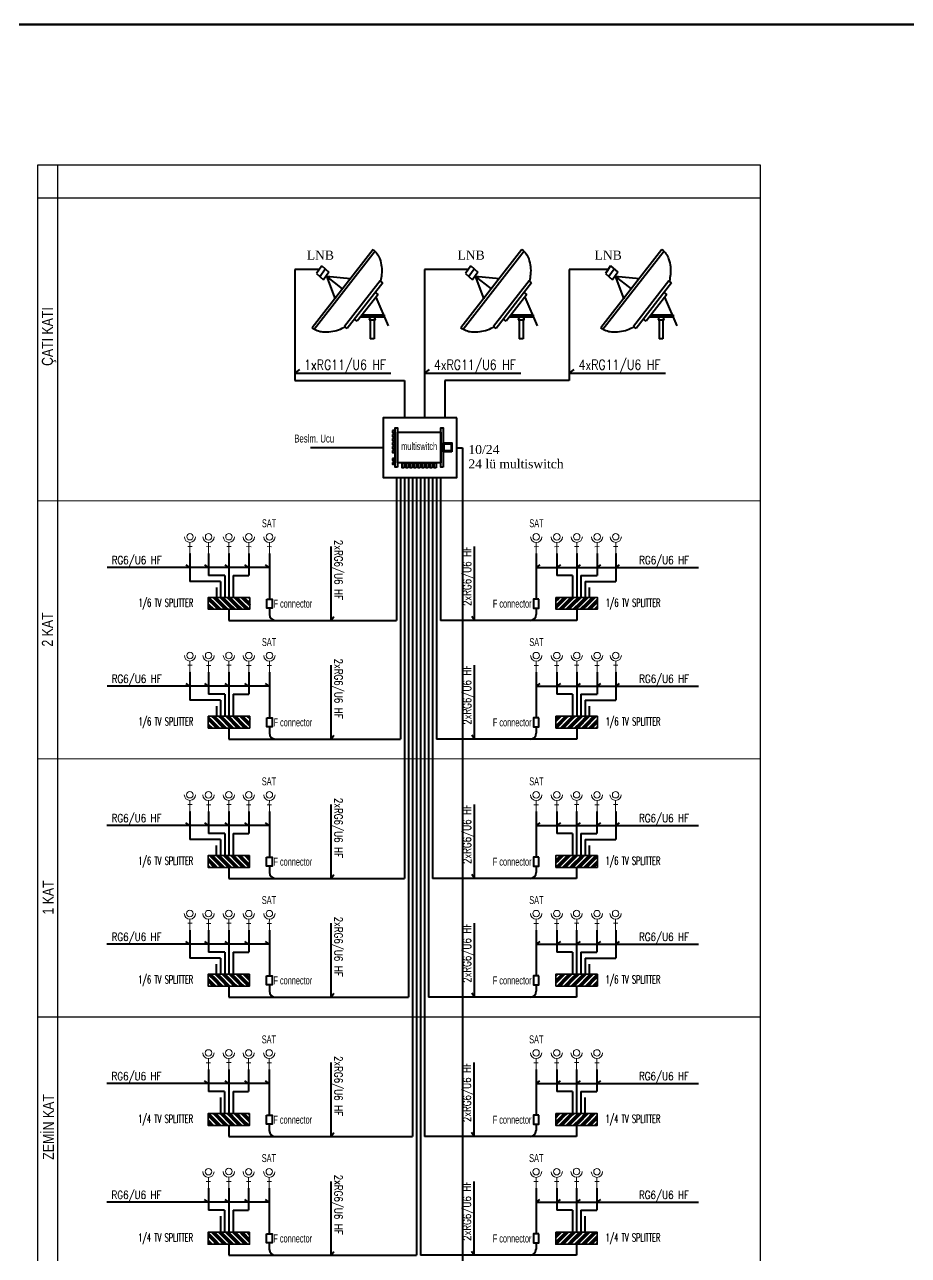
# Model space of a CAD drawing. Header units: millimetres. Extents: x 1852829 to 1882754, y -270850 to -231658.
# Drawn here: x 1874934 to 1876701, y -263771 to -261309 of the extents above; entities that cross this region are included whole.
import ezdxf
from ezdxf.enums import TextEntityAlignment as Align

# ---------------------------------------------------------------- set-up
doc = ezdxf.new("R2010")
doc.units = ezdxf.units.MM
doc.linetypes.add('CONTINOUS', pattern=[0])
doc.linetypes.add('CONTINU', pattern=[0])
for name, color, linetype, lineweight in [('((TV', 2, 'Continuous', 13), ('a_çerçeve_line', 7, 'Continuous', 50), ('Aydınlatma', 4, 'CONTINOUS', 35), ('Genel', 4, 'CONTINOUS', 40), ('Priz', 6, 'CONTINOUS', 40), ('Tv', 3, 'CONTINOUS', 40), ('yangın', 30, 'CONTINOUS', 40)]:
    doc.layers.add(name, color=color, linetype=linetype, lineweight=lineweight)
for name, color, linetype in [('ayd', 10, 'Continuous'), ('LİNYE NO_', 6, 'Continuous'), ('TV YAZI_', 7, 'Continuous'), ('TV_', 6, 'Continuous')]:
    doc.layers.add(name, color=color, linetype=linetype)
doc.styles.add('ARIAL', font='arial.ttf', dxfattribs={"width": 0.7})
doc.styles.add('E_OPTIMUM_TEXT', font='')
doc.styles.add('ERAY', font='romanstw.shx', dxfattribs={"width": 0.8, "height": 20})
doc.styles.add('ROMANS', font='arial.ttf', dxfattribs={"width": 0.7})
doc.styles.get("Standard").update_dxf_attribs({"font": 'ARIALN.TTF'})
doc.styles.add('TROMANT', font='times.ttf', dxfattribs={"width": 0.75, "height": 15})
doc.styles.get('E_OPTIMUM_TEXT').set_extended_font_data('@Arial Unicode MS')

# ---------------------------------------------------------------- blocks, each defined once
blk = doc.blocks.new('uyducanak')
at = {"layer": 'Tv', "color": 4, "linetype": 'ByBlock'}
for p, q in [((1.8, 178.7), (-120.2, 21.8)), ((6, 175.4), (-116.1, 18.5)), ((-100.8, 146), (-111.3, 131)), ((-111.3, 131), (-97.1, 118.1)), ((-93.8, 139.7), (-104.4, 124.6)), ((-100.8, 146), (-86.6, 133.2)), ((-86.6, 133.2), (-97.1, 118.1)), ((-91.6, 125.5), (-74.4, 79.1)), ((-91.6, 125.5), (-43.3, 121)), ((-59.2, 100.2), (-91.6, 125.5)), ((15.9, 116), (-55.2, 24.7)), ((21.1, 112), (-50, 20.6)), ((21.1, 112), (15.9, 116)), ((11.6, 89), (-30, 35.5)), ((11.6, 89), (6.4, 93)), ((7.3, 83.4), (31.9, 26.1)), ((-50, 20.6), (-55.2, 24.7)), ((-30, 35.5), (-35.2, 39.5)), ((24.2, 43.7), (-23.6, 43.7)), ((-20.2, 48.1), (24.2, 48.1)), ((6.4, 37.6), (-5.8, 37.6)), ((-3.9, 37.6), (-3.9, 0)), ((3.9, 37.6), (3.9, 0)), ((24.2, 48.1), (24.2, 43.7)), ((3.9, 0), (-3.9, 0))]:
    blk.add_line(p, q, dxfattribs=at)
for points in [[(1.8, 178.7, -0.146747), (15.2, 159.8, -0.10715), (18.8, 128.6, -0.030619), (16.7, 115.4, -0.063741)], [(-53.9, 23.7, -0.034135), (-67.5, 17.6, -0.10715), (-98.6, 13.4, -0.146747), (-120.2, 21.8, -0.146747)]]:
    blk.add_lwpolyline(points, format="xyb", dxfattribs=at)
blk.add_arc((0.3, 37.6), 6.08, 0, 180, dxfattribs=at)
at = {"layer": 'Tv', "color": 4, "linetype": 'ByBlock', "width": 1}
blk.add_text('Ziya 0536 318 31 92', height=0.0000902, dxfattribs=at).set_placement((0.3, 37.6))
blk = doc.blocks.new('TV')
blk.add_line((0, 0.2), (0, 0))
for points in [[(0.1, 0.2), (0.1, 0.2), (-0.1, 0.2), (-0.1, 0.2)], [(0, 0.2), (0, 0.2), (0, 0.2), (0, 0.2)]]:
    blk.add_lwpolyline(points)
blk = doc.blocks.new('ZayıfAkımPanosu')
at = {"layer": 'Priz'}
h = blk.add_hatch(dxfattribs=at)
h.set_pattern_fill('GOST_GROUND', color=256)
h.set_pattern_definition([(45, (-1866208.597, 256590.195), (14.142135624, 0), [20]), (45, (-1866205.597, 256590.195), (14.142135624, 0), [20]), (45, (-1866202.597, 256590.195), (14.142135624, 0), [20])])
h.paths.add_polyline_path([(11.9, 41.5), (-11.9, 41.5), (-11.9, -41.5), (11.9, -41.5)])
at = {"layer": 'Aydınlatma', "color": 2, "linetype": 'CONTINU'}
blk.add_lwpolyline([(-11.9, 41.5), (11.9, 41.5), (11.9, -41.5), (-11.9, -41.5)], close=True, dxfattribs=at)
blk.add_lwpolyline([(-11.9, 41.5), (11.9, 41.5), (11.9, -41.5), (-11.9, -41.5)], close=True, dxfattribs=at)
blk.add_lwpolyline([(-11.9, 41.5), (11.9, 41.5), (11.9, -41.5), (-11.9, -41.5)], close=True, dxfattribs=at)
blk.add_lwpolyline([(-11.9, 41.5), (11.9, 41.5), (11.9, -41.5), (-11.9, -41.5)], close=True, dxfattribs=at)
blk.add_lwpolyline([(-11.9, 41.5), (11.9, 41.5), (11.9, -41.5), (-11.9, -41.5)], close=True, dxfattribs=at)
at = {"layer": 'Aydınlatma', "color": 6, "linetype": 'CONTINU'}
blk.add_lwpolyline([(-11.9, 41.5), (11.9, 41.5), (11.9, -41.5), (-11.9, -41.5)], close=True, dxfattribs=at)

msp = doc.modelspace()

# ---------------------------------------------------------------- linework, layer by layer
at = {"layer": '((TV'}
for p, q in [((1875264.4, -262344.8), (1875264.4, -262353.1)), ((1875301.6, -262345), (1875301.6, -262353.3)), ((1875342.4, -262344.8), (1875342.3, -262353.1)), ((1875382.1, -262345), (1875382.1, -262353.3)), ((1875423.3, -262345), (1875423.3, -262353.3)), ((1875956.9, -262345), (1875957, -262353.3)), ((1875998.2, -262345), (1875998.2, -262353.3)), ((1876037.9, -262344.8), (1876037.9, -262353.1)), ((1876078.6, -262345), (1876078.7, -262353.3)), ((1876115.8, -262344.8), (1876115.9, -262353.1)), ((1875260.1, -262353.1), (1875268.9, -262353.1)), ((1875264.4, -262353.1), (1875264.4, -262366.8)), ((1875297.4, -262353.3), (1875306.1, -262353.4)), ((1875301.6, -262353.3), (1875301.6, -262367)), ((1875338.1, -262353.1), (1875346.8, -262353.1)), ((1875342.4, -262353.1), (1875342.4, -262366.8)), ((1875377.8, -262353.3), (1875386.5, -262353.4)), ((1875382.1, -262353.3), (1875382.1, -262367)), ((1875419, -262353.3), (1875427.8, -262353.4)), ((1875423.3, -262353.3), (1875423.3, -262367)), ((1875961.2, -262353.3), (1875952.5, -262353.4)), ((1875956.9, -262353.3), (1875956.9, -262367)), ((1876002.4, -262353.3), (1875993.7, -262353.4)), ((1875998.2, -262353.3), (1875998.2, -262367)), ((1876042.2, -262353.1), (1876033.5, -262353.1)), ((1876037.9, -262353.1), (1876037.9, -262366.8)), ((1876082.9, -262353.3), (1876074.2, -262353.4)), ((1876078.6, -262353.3), (1876078.6, -262367)), ((1876120.1, -262353.1), (1876111.4, -262353.1)), ((1876115.8, -262353.1), (1876115.8, -262366.8)), ((1875260.1, -262590.5), (1875268.9, -262590.6)), ((1875264.4, -262582.2), (1875264.4, -262590.6)), ((1875264.4, -262590.6), (1875264.4, -262604.2)), ((1875297.4, -262590.8), (1875306.1, -262590.8)), ((1875301.6, -262582.5), (1875301.6, -262590.8)), ((1875301.6, -262590.8), (1875301.6, -262604.5)), ((1875338.1, -262590.5), (1875346.8, -262590.6)), ((1875342.4, -262582.2), (1875342.3, -262590.6)), ((1875342.4, -262590.6), (1875342.4, -262604.2)), ((1875377.8, -262590.8), (1875386.5, -262590.8)), ((1875382.1, -262582.5), (1875382.1, -262590.8)), ((1875382.1, -262590.8), (1875382.1, -262604.5)), ((1875419, -262590.8), (1875427.8, -262590.8)), ((1875423.3, -262582.5), (1875423.3, -262590.8)), ((1875423.3, -262590.8), (1875423.3, -262604.5)), ((1875961.2, -262590.8), (1875952.5, -262590.8)), ((1875956.9, -262582.5), (1875957, -262590.8)), ((1875956.9, -262590.8), (1875956.9, -262604.5)), ((1876002.4, -262590.8), (1875993.7, -262590.8)), ((1875998.2, -262582.5), (1875998.2, -262590.8)), ((1875998.2, -262590.8), (1875998.2, -262604.5)), ((1876042.2, -262590.5), (1876033.5, -262590.6)), ((1876037.9, -262582.2), (1876037.9, -262590.6)), ((1876037.9, -262590.6), (1876037.9, -262604.2)), ((1876082.9, -262590.8), (1876074.2, -262590.8)), ((1876078.6, -262582.5), (1876078.7, -262590.8)), ((1876078.6, -262590.8), (1876078.6, -262604.5)), ((1876120.1, -262590.5), (1876111.4, -262590.6)), ((1876115.8, -262582.2), (1876115.9, -262590.6)), ((1876115.8, -262590.6), (1876115.8, -262604.2)), ((1875264.3, -262860.8), (1875264.2, -262869.2)), ((1875301.5, -262861.1), (1875301.4, -262869.4)), ((1875342.2, -262860.8), (1875342.2, -262869.2)), ((1875381.9, -262861.1), (1875381.9, -262869.4)), ((1875423.2, -262861.1), (1875423.1, -262869.4)), ((1875956.8, -262861.1), (1875956.8, -262869.4)), ((1875998, -262861.1), (1875998, -262869.4)), ((1876037.8, -262860.8), (1876037.8, -262869.2)), ((1876078.5, -262861.1), (1876078.5, -262869.4)), ((1876115.7, -262860.8), (1876115.7, -262869.2)), ((1875260, -262869.1), (1875268.7, -262869.2)), ((1875264.3, -262869.2), (1875264.3, -262882.8)), ((1875297.2, -262869.4), (1875305.9, -262869.4)), ((1875301.5, -262869.4), (1875301.5, -262883.1)), ((1875337.9, -262869.1), (1875346.6, -262869.2)), ((1875342.2, -262869.2), (1875342.2, -262882.8)), ((1875377.7, -262869.4), (1875386.4, -262869.4)), ((1875382, -262869.4), (1875382, -262883.1)), ((1875418.9, -262869.4), (1875427.6, -262869.4)), ((1875423.2, -262869.4), (1875423.2, -262883.1)), ((1875961.1, -262869.4), (1875952.3, -262869.4)), ((1875956.8, -262869.4), (1875956.8, -262883.1)), ((1876002.3, -262869.4), (1875993.6, -262869.4)), ((1875998, -262869.4), (1875998, -262883.1)), ((1876042, -262869.1), (1876033.3, -262869.2)), ((1876037.7, -262869.2), (1876037.7, -262882.8)), ((1876082.8, -262869.4), (1876074, -262869.4)), ((1876078.5, -262869.4), (1876078.5, -262883.1)), ((1876120, -262869.1), (1876111.2, -262869.2)), ((1876115.7, -262869.2), (1876115.7, -262882.8)), ((1875260, -263106.6), (1875268.7, -263106.6)), ((1875264.3, -263098.3), (1875264.2, -263106.6)), ((1875264.3, -263106.6), (1875264.3, -263120.3)), ((1875297.2, -263106.8), (1875305.9, -263106.8)), ((1875301.5, -263098.5), (1875301.4, -263106.8)), ((1875301.5, -263106.8), (1875301.5, -263120.5)), ((1875337.9, -263106.6), (1875346.6, -263106.6)), ((1875342.2, -263098.3), (1875342.2, -263106.6)), ((1875342.2, -263106.6), (1875342.2, -263120.3)), ((1875377.7, -263106.8), (1875386.4, -263106.8)), ((1875381.9, -263098.5), (1875381.9, -263106.8)), ((1875382, -263106.8), (1875382, -263120.5)), ((1875418.9, -263106.8), (1875427.6, -263106.8)), ((1875423.2, -263098.5), (1875423.1, -263106.8)), ((1875423.2, -263106.8), (1875423.2, -263120.5)), ((1875961.1, -263106.8), (1875952.3, -263106.8)), ((1875956.8, -263098.5), (1875956.8, -263106.8)), ((1875956.8, -263106.8), (1875956.8, -263120.5)), ((1876002.3, -263106.8), (1875993.6, -263106.8)), ((1875998, -263098.5), (1875998, -263106.8)), ((1875998, -263106.8), (1875998, -263120.5)), ((1876042, -263106.6), (1876033.3, -263106.6)), ((1876037.7, -263106.6), (1876037.7, -263120.3)), ((1876037.8, -263098.3), (1876037.8, -263106.6)), ((1876082.8, -263106.8), (1876074, -263106.8)), ((1876078.5, -263098.5), (1876078.5, -263106.8)), ((1876078.5, -263106.8), (1876078.5, -263120.5)), ((1876120, -263106.6), (1876111.2, -263106.6)), ((1876115.7, -263098.3), (1876115.7, -263106.6)), ((1876115.7, -263106.6), (1876115.7, -263120.3)), ((1875301.3, -263377.1), (1875301.3, -263385.4)), ((1875342, -263376.9), (1875342, -263385.2)), ((1875381.8, -263377.1), (1875381.8, -263385.4)), ((1875423, -263377.1), (1875423, -263385.4)), ((1875956.6, -263377.1), (1875956.7, -263385.4)), ((1875997.9, -263377.1), (1875997.9, -263385.4)), ((1876037.6, -263376.9), (1876037.6, -263385.2)), ((1876078.3, -263377.1), (1876078.4, -263385.4)), ((1875297, -263385.4), (1875305.8, -263385.4)), ((1875301.3, -263385.4), (1875301.3, -263399.1)), ((1875337.8, -263385.2), (1875346.5, -263385.2)), ((1875342.1, -263385.2), (1875342.1, -263398.9)), ((1875377.5, -263385.4), (1875386.2, -263385.4)), ((1875381.8, -263385.4), (1875381.8, -263399.1)), ((1875418.7, -263385.4), (1875427.5, -263385.4)), ((1875423, -263385.4), (1875423, -263399.1)), ((1875960.9, -263385.4), (1875952.2, -263385.4)), ((1875956.6, -263385.4), (1875956.6, -263399.1)), ((1876002.1, -263385.4), (1875993.4, -263385.4)), ((1875997.8, -263385.4), (1875997.8, -263399.1)), ((1876041.9, -263385.2), (1876033.2, -263385.2)), ((1876037.6, -263385.2), (1876037.6, -263398.9)), ((1876082.6, -263385.4), (1876073.9, -263385.4)), ((1876078.3, -263385.4), (1876078.3, -263399.1)), ((1875297, -263622.9), (1875305.8, -263622.9)), ((1875301.3, -263614.5), (1875301.3, -263622.9)), ((1875301.3, -263622.9), (1875301.3, -263636.5)), ((1875337.8, -263622.6), (1875346.5, -263622.6)), ((1875342, -263614.3), (1875342, -263622.6)), ((1875342.1, -263622.6), (1875342.1, -263636.3)), ((1875377.5, -263622.9), (1875386.2, -263622.9)), ((1875381.8, -263614.5), (1875381.8, -263622.9)), ((1875381.8, -263622.9), (1875381.8, -263636.5)), ((1875418.7, -263622.9), (1875427.5, -263622.9)), ((1875423, -263614.5), (1875423, -263622.9)), ((1875423, -263622.9), (1875423, -263636.5)), ((1875960.9, -263622.9), (1875952.2, -263622.9)), ((1875956.6, -263614.5), (1875956.7, -263622.9)), ((1875956.6, -263622.9), (1875956.6, -263636.5)), ((1876002.1, -263622.9), (1875993.4, -263622.9)), ((1875997.8, -263622.9), (1875997.8, -263636.5)), ((1875997.9, -263614.5), (1875997.9, -263622.9)), ((1876041.9, -263622.6), (1876033.2, -263622.6)), ((1876037.6, -263614.3), (1876037.6, -263622.6)), ((1876037.6, -263622.6), (1876037.6, -263636.3)), ((1876082.6, -263622.9), (1876073.9, -263622.9)), ((1876078.3, -263614.5), (1876078.4, -263622.9)), ((1876078.3, -263622.9), (1876078.3, -263636.5))]:
    msp.add_line(p, q, dxfattribs=at)
for centre in [(1875264.5, -262333.5), (1875301.7, -262333.7), (1875342.4, -262333.5), (1875382.1, -262333.7), (1875423.4, -262333.7), (1875956.9, -262333.7), (1875998.1, -262333.7), (1876037.9, -262333.5), (1876078.6, -262333.7), (1876115.8, -262333.5), (1875264.5, -262570.9), (1875301.7, -262571.2), (1875342.4, -262570.9), (1875382.1, -262571.2), (1875423.4, -262571.2), (1875956.9, -262571.2), (1875998.1, -262571.2), (1876037.9, -262570.9), (1876078.6, -262571.2), (1876115.8, -262570.9), (1875264.3, -262849.5), (1875342.2, -262849.5), (1876037.7, -262849.5), (1876115.6, -262849.5), (1875301.5, -262849.8), (1875382, -262849.8), (1875423.2, -262849.8), (1875956.8, -262849.8), (1875998, -262849.8), (1876078.4, -262849.8), (1875264.3, -263087), (1875301.5, -263087.2), (1875342.2, -263087), (1875382, -263087.2), (1875423.2, -263087.2), (1875956.8, -263087.2), (1875998, -263087.2), (1876037.7, -263087), (1876078.4, -263087.2), (1876115.6, -263087), (1875301.4, -263365.8), (1875342.1, -263365.6), (1875381.8, -263365.8), (1875423, -263365.8), (1875956.6, -263365.8), (1875997.8, -263365.8), (1876037.6, -263365.6), (1876078.3, -263365.8), (1875301.4, -263603.3), (1875342.1, -263603), (1875381.8, -263603.3), (1875423, -263603.3), (1875956.6, -263603.3), (1875997.8, -263603.3), (1876037.6, -263603), (1876078.3, -263603.3)]:
    msp.add_circle(centre, 6.48, dxfattribs=at)
for centre, start, end in [((1875264.5, -262333.5), 179.8144, 359.8144), ((1875301.7, -262333.7), 179.8144, 359.8144), ((1875342.4, -262333.5), 179.8144, 359.8144), ((1875382.1, -262333.7), 179.8144, 359.8144), ((1875423.4, -262333.7), 179.8144, 359.8144), ((1875956.9, -262333.7), 180.1856, 0.1856), ((1875998.1, -262333.7), 180.1856, 0.1856), ((1876037.9, -262333.5), 180.1856, 0.1856), ((1876078.6, -262333.7), 180.1856, 0.1856), ((1876115.8, -262333.5), 180.1856, 0.1856), ((1875264.5, -262570.9), 179.8144, 359.8144), ((1875301.7, -262571.2), 179.8144, 359.8144), ((1875342.4, -262570.9), 179.8144, 359.8144), ((1875382.1, -262571.2), 179.8144, 359.8144), ((1875423.4, -262571.2), 179.8144, 359.8144), ((1875956.9, -262571.2), 180.1856, 0.1856), ((1875998.1, -262571.2), 180.1856, 0.1856), ((1876037.9, -262570.9), 180.1856, 0.1856), ((1876078.6, -262571.2), 180.1856, 0.1856), ((1876115.8, -262570.9), 180.1856, 0.1856), ((1875264.3, -262849.5), 179.8144, 359.8144), ((1875301.5, -262849.8), 179.8144, 359.8144), ((1875342.2, -262849.5), 179.8144, 359.8144), ((1875382, -262849.8), 179.8144, 359.8144), ((1875423.2, -262849.8), 179.8144, 359.8144), ((1875956.8, -262849.8), 180.1856, 0.1856), ((1875998, -262849.8), 180.1856, 0.1856), ((1876037.7, -262849.5), 180.1856, 0.1856), ((1876078.4, -262849.8), 180.1856, 0.1856), ((1876115.6, -262849.5), 180.1856, 0.1856), ((1875264.3, -263087), 179.8144, 359.8144), ((1875301.5, -263087.2), 179.8144, 359.8144), ((1875342.2, -263087), 179.8144, 359.8144), ((1875382, -263087.2), 179.8144, 359.8144), ((1875423.2, -263087.2), 179.8144, 359.8144), ((1875956.8, -263087.2), 180.1856, 0.1856), ((1875998, -263087.2), 180.1856, 0.1856), ((1876037.7, -263087), 180.1856, 0.1856), ((1876078.4, -263087.2), 180.1856, 0.1856), ((1876115.6, -263087), 180.1856, 0.1856), ((1875301.4, -263365.8), 179.8144, 359.8144), ((1875342.1, -263365.6), 179.8144, 359.8144), ((1875381.8, -263365.8), 179.8144, 359.8144), ((1875423, -263365.8), 179.8144, 359.8144), ((1875956.6, -263365.8), 180.1856, 0.1856), ((1875997.8, -263365.8), 180.1856, 0.1856), ((1876037.6, -263365.6), 180.1856, 0.1856), ((1876078.3, -263365.8), 180.1856, 0.1856), ((1875301.4, -263603.3), 179.8144, 359.8144), ((1875342.1, -263603), 179.8144, 359.8144), ((1875381.8, -263603.3), 179.8144, 359.8144), ((1875423, -263603.3), 179.8144, 359.8144), ((1875956.6, -263603.3), 180.1856, 0.1856), ((1875997.8, -263603.3), 180.1856, 0.1856), ((1876037.6, -263603), 180.1856, 0.1856), ((1876078.3, -263603.3), 180.1856, 0.1856)]:
    msp.add_arc(centre, 11.3, start, end, dxfattribs=at)
at = {"layer": 'a_çerçeve_line'}
msp.add_line((1872123.9, -261309.4), (1881744.5, -261309.4), dxfattribs=at)
at = {"layer": 'ayd', "color": 8}
for points in [[(1874960, -261589.5), (1876404.9, -261589.5), (1876404.9, -264302.7), (1874960, -264302.7), (1874960, -261589.5)], [(1875000, -264301.7), (1875000, -261589.4)], [(1874960, -261655.6), (1876404.9, -261655.6)], [(1874959.4, -262261.2), (1876405.1, -262261.7)], [(1874959.3, -262777.3), (1876404.9, -262777.8)], [(1874959.3, -263293.3), (1876404.9, -263293.8)]]:
    msp.add_lwpolyline(points, dxfattribs=at)
at = {"layer": 'Genel', "linetype": 'CONTINU'}
msp.add_line((1875651, -262155.4), (1875505.8, -262155.4), dxfattribs=at)
at = {"layer": 'Tv', "color": 6, "linetype": 'Continuous'}
for p, q in [((1875522.8, -261799.3), (1875473.9, -261799.3)), ((1875473.9, -261799.3), (1875473.9, -262020.8)), ((1875733.6, -261799.3), (1875733.6, -262095.6)), ((1875820.5, -261799.3), (1875733.6, -261799.3)), ((1876100.3, -261799.3), (1876022.9, -261799.3)), ((1876022.9, -261799.3), (1876022.9, -262020.8)), ((1875473.9, -262020.8), (1875693.2, -262020.8)), ((1875693.2, -262020.8), (1875693.2, -262095.6)), ((1876022.9, -262020.8), (1875773.9, -262020.8)), ((1875773.9, -262020.8), (1875773.9, -262095.6)), ((1875677.5, -262214.5), (1875677.5, -262500.8)), ((1875685.5, -262214.5), (1875685.5, -262738.2)), ((1875693.5, -262214.5), (1875693.5, -263016.8)), ((1875701.5, -262214.5), (1875701.5, -263254.3)), ((1875709.5, -262214.5), (1875709.5, -263532.9)), ((1875717.5, -262214.5), (1875717.5, -263770.3)), ((1875725.5, -262214.5), (1875725.5, -263770.3)), ((1875733.5, -262214.5), (1875733.5, -263532.9)), ((1875741.5, -262214.5), (1875741.5, -263254.3)), ((1875749.5, -262214.5), (1875749.5, -263016.8)), ((1875757.5, -262214.5), (1875757.5, -262738.2)), ((1875765.5, -262214.5), (1875765.5, -262500.8)), ((1875264.3, -262367), (1875264.3, -262423)), ((1875301.7, -262367), (1875301.7, -262411)), ((1875342.4, -262367), (1875342.4, -262455)), ((1875382, -262367), (1875382, -262411)), ((1875423.3, -262367), (1875423.3, -262458.4)), ((1875956.9, -262367), (1875956.9, -262458.4)), ((1875998.2, -262367), (1875998.2, -262411)), ((1876037.8, -262367), (1876037.8, -262455)), ((1876078.5, -262367), (1876078.5, -262411)), ((1876115.9, -262367), (1876115.9, -262423)), ((1875325.6, -262423), (1875264.3, -262423)), ((1875334, -262411), (1875301.7, -262411)), ((1875325.6, -262423), (1875325.6, -262455)), ((1875334, -262411), (1875334, -262455)), ((1875350.8, -262411), (1875350.8, -262455)), ((1875350.8, -262411), (1875382, -262411)), ((1876029.4, -262411), (1875998.2, -262411)), ((1876029.4, -262411), (1876029.4, -262455)), ((1876046.2, -262411), (1876046.2, -262455)), ((1876046.2, -262411), (1876078.5, -262411)), ((1876054.6, -262423), (1876054.6, -262455)), ((1876054.6, -262423), (1876115.9, -262423)), ((1875317.2, -262435), (1875317.2, -262455)), ((1876063, -262435), (1876063, -262455)), ((1875342.4, -262478.7), (1875342.4, -262500.8)), ((1875423.3, -262476.3), (1875423.3, -262488.8)), ((1875956.9, -262476.3), (1875956.9, -262488.8)), ((1876037.8, -262478.7), (1876037.8, -262500.8)), ((1875342.4, -262500.8), (1875677.5, -262500.8)), ((1876037.8, -262500.8), (1875765.5, -262500.8)), ((1875264.3, -262604.5), (1875264.3, -262660.4)), ((1875301.7, -262604.5), (1875301.7, -262648.4)), ((1875342.4, -262604.5), (1875342.4, -262692.4)), ((1875382, -262604.5), (1875382, -262648.4)), ((1875423.3, -262604.5), (1875423.3, -262695.8)), ((1875956.9, -262604.5), (1875956.9, -262695.8)), ((1875998.2, -262604.5), (1875998.2, -262648.4)), ((1876037.8, -262604.5), (1876037.8, -262692.4)), ((1876078.5, -262604.5), (1876078.5, -262648.4)), ((1876115.9, -262604.5), (1876115.9, -262660.4)), ((1875325.6, -262660.4), (1875264.3, -262660.4)), ((1875334, -262648.4), (1875301.7, -262648.4)), ((1875325.6, -262660.4), (1875325.6, -262692.4)), ((1875334, -262648.4), (1875334, -262692.4)), ((1875350.8, -262648.4), (1875350.8, -262692.4)), ((1875350.8, -262648.4), (1875382, -262648.4)), ((1876029.4, -262648.4), (1875998.2, -262648.4)), ((1876029.4, -262648.4), (1876029.4, -262692.4)), ((1876046.2, -262648.4), (1876046.2, -262692.4)), ((1876046.2, -262648.4), (1876078.5, -262648.4)), ((1876054.6, -262660.4), (1876054.6, -262692.4)), ((1876054.6, -262660.4), (1876115.9, -262660.4)), ((1875317.2, -262672.4), (1875317.2, -262692.4)), ((1876063, -262672.4), (1876063, -262692.4)), ((1875342.4, -262716.2), (1875342.4, -262738.2)), ((1875423.3, -262713.7), (1875423.3, -262726.2)), ((1875956.9, -262713.7), (1875956.9, -262726.2)), ((1876037.8, -262716.2), (1876037.8, -262738.2)), ((1875342.4, -262738.2), (1875685.5, -262738.2)), ((1876037.8, -262738.2), (1875757.5, -262738.2)), ((1875264.2, -262883.1), (1875264.2, -262939)), ((1875301.6, -262883.1), (1875301.6, -262927)), ((1875342.3, -262883.1), (1875342.3, -262971)), ((1875381.9, -262883.1), (1875381.9, -262927)), ((1875423.2, -262883.1), (1875423.2, -262974.4)), ((1875956.8, -262883.1), (1875956.8, -262974.4)), ((1875998.1, -262883.1), (1875998.1, -262927)), ((1876037.7, -262883.1), (1876037.7, -262971)), ((1876078.4, -262883.1), (1876078.4, -262927)), ((1876115.8, -262883.1), (1876115.8, -262939)), ((1875325.5, -262939), (1875264.2, -262939)), ((1875333.9, -262927), (1875301.6, -262927)), ((1875325.5, -262939), (1875325.5, -262971)), ((1875333.9, -262927), (1875333.9, -262971)), ((1875350.7, -262927), (1875350.7, -262971)), ((1875350.7, -262927), (1875381.9, -262927)), ((1876029.3, -262927), (1875998.1, -262927)), ((1876029.3, -262927), (1876029.3, -262971)), ((1876046.1, -262927), (1876046.1, -262971)), ((1876046.1, -262927), (1876078.4, -262927)), ((1876054.5, -262939), (1876054.5, -262971)), ((1876054.5, -262939), (1876115.8, -262939)), ((1875317.1, -262951), (1875317.1, -262971)), ((1876062.9, -262951), (1876062.9, -262971)), ((1875342.3, -262994.8), (1875342.3, -263016.8)), ((1875423.2, -262992.3), (1875423.2, -263004.8)), ((1875956.8, -262992.3), (1875956.8, -263004.8)), ((1876037.7, -262994.8), (1876037.7, -263016.8)), ((1875342.3, -263016.8), (1875693.5, -263016.8)), ((1876037.7, -263016.8), (1875749.5, -263016.8)), ((1875264.2, -263120.5), (1875264.2, -263176.5)), ((1875301.6, -263120.5), (1875301.6, -263164.5)), ((1875342.3, -263120.5), (1875342.3, -263208.5)), ((1875381.9, -263120.5), (1875381.9, -263164.5)), ((1875423.2, -263120.5), (1875423.2, -263211.9)), ((1875956.8, -263120.5), (1875956.8, -263211.9)), ((1875998.1, -263120.5), (1875998.1, -263164.5)), ((1876037.7, -263120.5), (1876037.7, -263208.5)), ((1876078.4, -263120.5), (1876078.4, -263164.5)), ((1876115.8, -263120.5), (1876115.8, -263176.5)), ((1875325.5, -263176.5), (1875264.2, -263176.5)), ((1875333.9, -263164.5), (1875301.6, -263164.5)), ((1875325.5, -263176.5), (1875325.5, -263208.5)), ((1875333.9, -263164.5), (1875333.9, -263208.5)), ((1875350.7, -263164.5), (1875350.7, -263208.5)), ((1875350.7, -263164.5), (1875381.9, -263164.5)), ((1876029.3, -263164.5), (1875998.1, -263164.5)), ((1876029.3, -263164.5), (1876029.3, -263208.5)), ((1876046.1, -263164.5), (1876046.1, -263208.5)), ((1876046.1, -263164.5), (1876078.4, -263164.5)), ((1876054.5, -263176.5), (1876054.5, -263208.5)), ((1876054.5, -263176.5), (1876115.8, -263176.5)), ((1875317.1, -263188.5), (1875317.1, -263208.5)), ((1876062.9, -263188.5), (1876062.9, -263208.5)), ((1875342.3, -263232.2), (1875342.3, -263254.3)), ((1875423.2, -263229.8), (1875423.2, -263242.3)), ((1875956.8, -263229.8), (1875956.8, -263242.3)), ((1876037.7, -263232.2), (1876037.7, -263254.3)), ((1875342.3, -263254.3), (1875701.5, -263254.3)), ((1876037.7, -263254.3), (1875741.5, -263254.3)), ((1875301.4, -263399.1), (1875301.4, -263443.1)), ((1875342.1, -263399.1), (1875342.1, -263487.1)), ((1875381.7, -263399.1), (1875381.7, -263443.1)), ((1875423, -263399.1), (1875423, -263490.5)), ((1875956.6, -263399.1), (1875956.6, -263490.5)), ((1875997.9, -263399.1), (1875997.9, -263443.1)), ((1876037.5, -263399.1), (1876037.5, -263487.1)), ((1876078.2, -263399.1), (1876078.2, -263443.1)), ((1875333.7, -263443.1), (1875301.4, -263443.1)), ((1875325.3, -263455.1), (1875325.3, -263487.1)), ((1875333.7, -263443.1), (1875333.7, -263487.1)), ((1875350.5, -263443.1), (1875350.5, -263487.1)), ((1875350.5, -263443.1), (1875381.7, -263443.1)), ((1876029.1, -263443.1), (1875997.9, -263443.1)), ((1876029.1, -263443.1), (1876029.1, -263487.1)), ((1876045.9, -263443.1), (1876045.9, -263487.1)), ((1876045.9, -263443.1), (1876078.2, -263443.1)), ((1876054.3, -263455.1), (1876054.3, -263487.1)), ((1875342.1, -263510.8), (1875342.1, -263532.9)), ((1875423, -263508.4), (1875423, -263520.9)), ((1875956.6, -263508.4), (1875956.6, -263520.9)), ((1876037.5, -263510.8), (1876037.5, -263532.9)), ((1875342.1, -263532.9), (1875709.5, -263532.9)), ((1876037.5, -263532.9), (1875733.5, -263532.9)), ((1875301.4, -263636.5), (1875301.4, -263680.5)), ((1875342.1, -263636.5), (1875342.1, -263724.5)), ((1875381.7, -263636.5), (1875381.7, -263680.5)), ((1875423, -263636.5), (1875423, -263727.9)), ((1875956.6, -263636.5), (1875956.6, -263727.9)), ((1875997.9, -263636.5), (1875997.9, -263680.5)), ((1876037.5, -263636.5), (1876037.5, -263724.5)), ((1876078.2, -263636.5), (1876078.2, -263680.5)), ((1875333.7, -263680.5), (1875301.4, -263680.5)), ((1875325.3, -263692.5), (1875325.3, -263724.5)), ((1875333.7, -263680.5), (1875333.7, -263724.5)), ((1875350.5, -263680.5), (1875350.5, -263724.5)), ((1875350.5, -263680.5), (1875381.7, -263680.5)), ((1876029.1, -263680.5), (1875997.9, -263680.5)), ((1876029.1, -263680.5), (1876029.1, -263724.5)), ((1876045.9, -263680.5), (1876045.9, -263724.5)), ((1876045.9, -263680.5), (1876078.2, -263680.5)), ((1876054.3, -263692.5), (1876054.3, -263724.5)), ((1875342.1, -263748.2), (1875342.1, -263770.3)), ((1875423, -263745.8), (1875423, -263758.3)), ((1875956.6, -263745.8), (1875956.6, -263758.3)), ((1876037.5, -263748.2), (1876037.5, -263770.3)), ((1875342.1, -263770.3), (1875717.5, -263770.3)), ((1876037.5, -263770.3), (1875725.5, -263770.3))]:
    msp.add_line(p, q, dxfattribs=at)
at = {"layer": 'Tv', "color": 2, "linetype": 'Continuous'}
for p, q in [((1875473.9, -262006.3), (1875484, -261999.2)), ((1875473.9, -262006.3), (1875666.4, -262006.3)), ((1875733.6, -262006.3), (1875743.6, -261999.2)), ((1875733.6, -262006.3), (1875926, -262006.3)), ((1876022.9, -262006.3), (1876032.9, -261999.2)), ((1876022.9, -262006.3), (1876215.3, -262006.3)), ((1875546.9, -262500.8), (1875546.9, -262353.1)), ((1875833.4, -262500.8), (1875833.4, -262353.1)), ((1875423.3, -262395), (1875098.6, -262394.9)), ((1875264.3, -262395), (1875256.7, -262389.6)), ((1875301.7, -262395), (1875294, -262389.6)), ((1875342.4, -262395), (1875334.8, -262389.6)), ((1875382, -262395), (1875374.3, -262389.6)), ((1875423.3, -262395), (1875415.7, -262389.6)), ((1875956.9, -262395), (1875964.6, -262389.6)), ((1875956.9, -262395), (1876281.7, -262394.9)), ((1875998.2, -262395), (1876005.9, -262389.6)), ((1876037.8, -262395), (1876045.5, -262389.6)), ((1876078.5, -262395), (1876086.2, -262389.6)), ((1876115.9, -262395), (1876123.6, -262389.6)), ((1875546.8, -262500.8), (1875552.2, -262493.1)), ((1875833.4, -262500.8), (1875828, -262493.1)), ((1875546.9, -262738.2), (1875546.9, -262590.5)), ((1875833.4, -262738.2), (1875833.4, -262590.5)), ((1875423.3, -262632.4), (1875098.6, -262632.4)), ((1875264.3, -262632.4), (1875256.7, -262627.1)), ((1875301.7, -262632.4), (1875294, -262627.1)), ((1875342.4, -262632.4), (1875334.8, -262627.1)), ((1875382, -262632.4), (1875374.3, -262627.1)), ((1875423.3, -262632.4), (1875415.7, -262627.1)), ((1875956.9, -262632.4), (1875964.6, -262627.1)), ((1875956.9, -262632.4), (1876281.7, -262632.4)), ((1875998.2, -262632.4), (1876005.9, -262627.1)), ((1876037.8, -262632.4), (1876045.5, -262627.1)), ((1876078.5, -262632.4), (1876086.2, -262627.1)), ((1876115.9, -262632.4), (1876123.6, -262627.1)), ((1875546.8, -262738.3), (1875552.2, -262730.6)), ((1875833.4, -262738.3), (1875828, -262730.6)), ((1875546.7, -263016.8), (1875546.7, -262869.1)), ((1875833.2, -263016.8), (1875833.2, -262869.1)), ((1875423.2, -262911), (1875098.4, -262911)), ((1875264.2, -262911), (1875256.5, -262905.7)), ((1875301.6, -262911), (1875293.9, -262905.7)), ((1875342.3, -262911), (1875334.6, -262905.7)), ((1875381.9, -262911), (1875374.2, -262905.7)), ((1875423.2, -262911), (1875415.5, -262905.7)), ((1875956.8, -262911), (1875964.5, -262905.7)), ((1875956.8, -262911), (1876281.5, -262911)), ((1875998.1, -262911), (1876005.8, -262905.7)), ((1876037.7, -262911), (1876045.3, -262905.7)), ((1876078.4, -262911), (1876086.1, -262905.7)), ((1876115.8, -262911), (1876123.4, -262905.7)), ((1875546.7, -263016.9), (1875552.1, -263009.2)), ((1875833.3, -263016.9), (1875827.9, -263009.2)), ((1875546.7, -263254.3), (1875546.7, -263106.6)), ((1875833.2, -263254.3), (1875833.2, -263106.6)), ((1875423.2, -263148.5), (1875098.4, -263148.4)), ((1875264.2, -263148.5), (1875256.5, -263143.1)), ((1875301.6, -263148.5), (1875293.9, -263143.1)), ((1875342.3, -263148.5), (1875334.6, -263143.1)), ((1875381.9, -263148.5), (1875374.2, -263143.1)), ((1875423.2, -263148.5), (1875415.5, -263143.1)), ((1875956.8, -263148.5), (1875964.5, -263143.1)), ((1875956.8, -263148.5), (1876281.5, -263148.4)), ((1875998.1, -263148.5), (1876005.8, -263143.1)), ((1876037.7, -263148.5), (1876045.3, -263143.1)), ((1876078.4, -263148.5), (1876086.1, -263143.1)), ((1876115.8, -263148.5), (1876123.4, -263143.1)), ((1875546.7, -263254.3), (1875552.1, -263246.6)), ((1875833.3, -263254.3), (1875827.9, -263246.6)), ((1875546.6, -263532.9), (1875546.6, -263385.2)), ((1875833.1, -263532.9), (1875833.1, -263385.2)), ((1875423, -263427.1), (1875098.3, -263427)), ((1875301.4, -263427.1), (1875293.7, -263421.7)), ((1875342.1, -263427.1), (1875334.5, -263421.7)), ((1875381.7, -263427.1), (1875374, -263421.7)), ((1875423, -263427.1), (1875415.3, -263421.7)), ((1875956.6, -263427.1), (1875964.3, -263421.7)), ((1875956.6, -263427.1), (1876281.4, -263427)), ((1875997.9, -263427.1), (1876005.6, -263421.7)), ((1876037.5, -263427.1), (1876045.2, -263421.7)), ((1876078.2, -263427.1), (1876085.9, -263421.7)), ((1875546.5, -263532.9), (1875551.9, -263525.2)), ((1875833.1, -263532.9), (1875827.7, -263525.2)), ((1875546.6, -263770.3), (1875546.6, -263622.6)), ((1875833.1, -263770.3), (1875833.1, -263622.6)), ((1875423, -263664.5), (1875098.3, -263664.5)), ((1875301.4, -263664.5), (1875293.7, -263659.1)), ((1875342.1, -263664.5), (1875334.5, -263659.1)), ((1875381.7, -263664.5), (1875374, -263659.1)), ((1875423, -263664.5), (1875415.3, -263659.1)), ((1875956.6, -263664.5), (1875964.3, -263659.1)), ((1875956.6, -263664.5), (1876281.4, -263664.5)), ((1875997.9, -263664.5), (1876005.6, -263659.1)), ((1876037.5, -263664.5), (1876045.2, -263659.1)), ((1876078.2, -263664.5), (1876085.9, -263659.1)), ((1875546.5, -263770.3), (1875551.9, -263762.7)), ((1875833.1, -263770.3), (1875827.7, -263762.7))]:
    msp.add_line(p, q, dxfattribs=at)
at = {"layer": 'Tv'}
for p, q in [((1875797.8, -262155.4), (1875809.4, -262155.4)), ((1875809.4, -262155.4), (1875809.4, -264009))]:
    msp.add_line(p, q, dxfattribs=at)
at = {"layer": 'Tv', "color": 4, "linetype": 'Continuous'}
msp.add_lwpolyline([(1875797.8, -262095.6), (1875651, -262095.6), (1875651, -262215.2), (1875797.8, -262215.2)], close=True, dxfattribs=at)
at = {"layer": 'Tv', "color": 6}
for points in [[(1875669.2, -262121.1), (1875669.2, -262124.9), (1875675, -262124.9), (1875675, -262121.1)], [(1875669.2, -262129.1), (1875669.2, -262132.9), (1875675, -262132.9), (1875675, -262129.1)], [(1875669.2, -262137.1), (1875669.2, -262140.8), (1875675, -262140.8), (1875675, -262137.1)], [(1875669.2, -262145), (1875669.2, -262148.8), (1875675, -262148.8), (1875675, -262145)], [(1875669.2, -262153), (1875669.2, -262156.8), (1875675, -262156.8), (1875675, -262153)], [(1875788.3, -262163.5), (1875770.9, -262163.5), (1875770.9, -262145.8), (1875788.3, -262145.8)], [(1875786.6, -262161.8), (1875772.5, -262161.8), (1875772.5, -262147.5), (1875786.6, -262147.5)], [(1875669.2, -262161), (1875669.2, -262164.8), (1875675, -262164.8), (1875675, -262161)], [(1875669.2, -262176.9), (1875669.2, -262180.7), (1875675, -262180.7), (1875675, -262176.9)], [(1875669.2, -262184.9), (1875669.2, -262188.7), (1875675, -262188.7), (1875675, -262184.9)], [(1875692.9, -262195.4), (1875689.1, -262195.4), (1875689.1, -262185.6), (1875692.9, -262185.6)], [(1875700.9, -262195.4), (1875697.1, -262195.4), (1875697.1, -262185.6), (1875700.9, -262185.6)], [(1875708.9, -262195.4), (1875705.1, -262195.4), (1875705.1, -262185.6), (1875708.9, -262185.6)], [(1875716.9, -262195.4), (1875713.1, -262195.4), (1875713.1, -262185.6), (1875716.9, -262185.6)], [(1875724.8, -262195.4), (1875721.1, -262195.4), (1875721.1, -262185.6), (1875724.8, -262185.6)], [(1875732.8, -262195.4), (1875729, -262195.4), (1875729, -262185.6), (1875732.8, -262185.6)], [(1875740.8, -262195.4), (1875737, -262195.4), (1875737, -262185.6), (1875740.8, -262185.6)], [(1875748.8, -262195.4), (1875745, -262195.4), (1875745, -262185.6), (1875748.8, -262185.6)], [(1875756.8, -262195.4), (1875753, -262195.4), (1875753, -262185.6), (1875756.8, -262185.6)]]:
    msp.add_lwpolyline(points, close=True, dxfattribs=at)
at = {"layer": 'Tv', "color": 4}
for points in [[(1875679.5, -262194.1), (1875675, -262194.1), (1875675, -262115.7), (1875679.5, -262115.7)], [(1875766.4, -262185.6), (1875679.5, -262185.6), (1875679.5, -262124.2), (1875766.4, -262124.2)], [(1875770.9, -262194.1), (1875766.4, -262194.1), (1875766.4, -262115.7), (1875770.9, -262115.7)]]:
    msp.add_lwpolyline(points, close=True, dxfattribs=at)
at = {"layer": 'Tv'}
for points in [[(1875417.9, -262458.4), (1875428.8, -262458.4), (1875428.8, -262476.3), (1875417.9, -262476.3)], [(1875962.3, -262458.4), (1875951.5, -262458.4), (1875951.5, -262476.3), (1875962.3, -262476.3)], [(1875417.9, -262695.8), (1875428.8, -262695.8), (1875428.8, -262713.7), (1875417.9, -262713.7)], [(1875962.3, -262695.8), (1875951.5, -262695.8), (1875951.5, -262713.7), (1875962.3, -262713.7)], [(1875417.8, -262974.4), (1875428.7, -262974.4), (1875428.7, -262992.3), (1875417.8, -262992.3)], [(1875962.2, -262974.4), (1875951.3, -262974.4), (1875951.3, -262992.3), (1875962.2, -262992.3)], [(1875417.8, -263211.9), (1875428.7, -263211.9), (1875428.7, -263229.8), (1875417.8, -263229.8)], [(1875962.2, -263211.9), (1875951.3, -263211.9), (1875951.3, -263229.8), (1875962.2, -263229.8)], [(1875417.6, -263490.5), (1875428.5, -263490.5), (1875428.5, -263508.4), (1875417.6, -263508.4)], [(1875962, -263490.5), (1875951.1, -263490.5), (1875951.1, -263508.4), (1875962, -263508.4)], [(1875417.6, -263727.9), (1875428.5, -263727.9), (1875428.5, -263745.8), (1875417.6, -263745.8)], [(1875962, -263727.9), (1875951.1, -263727.9), (1875951.1, -263745.8), (1875962, -263745.8)]]:
    msp.add_lwpolyline(points, close=True, dxfattribs=at)
at = {"layer": 'Tv', "color": 6, "linetype": 'Continuous'}
for centre, start, end in [((1875435.3, -262488.8), 180, 270), ((1875944.9, -262488.8), 270, 0), ((1875435.3, -262726.2), 180, 270), ((1875944.9, -262726.2), 270, 0), ((1875435.2, -263004.8), 180, 270), ((1875944.8, -263004.8), 270, 0), ((1875435.2, -263242.3), 180, 270), ((1875944.8, -263242.3), 270, 0), ((1875435, -263520.9), 180, 270), ((1875944.6, -263520.9), 270, 0), ((1875435, -263758.3), 180, 270), ((1875944.6, -263758.3), 270, 0)]:
    msp.add_arc(centre, 12, start, end, dxfattribs=at)

# ---------------------------------------------------------------- block references
at = {"layer": 'Genel', "linetype": 'CONTINU'}
for p in [(1875628.9, -261937.8), (1875926.6, -261937.8), (1876206.4, -261937.8)]:
    msp.add_blockref('uyducanak', p, dxfattribs=at)
at = {"layer": 'Priz', "rotation": 270}
for p in [(1875342.5, -262466.8), (1875342.5, -262704.3), (1875342.3, -262982.9), (1875342.3, -263220.3), (1875342.1, -263498.9), (1875342.1, -263736.4)]:
    msp.add_blockref('ZayıfAkımPanosu', p, dxfattribs=at)
at = {"layer": 'Priz', "xscale": -1, "rotation": 90}
for p in [(1876037.8, -262466.8), (1876037.8, -262704.3), (1876037.7, -262982.9), (1876037.7, -263220.3), (1876037.5, -263498.9), (1876037.5, -263736.4)]:
    msp.add_blockref('ZayıfAkımPanosu', p, dxfattribs=at)
at = {"layer": 'TV_', "lineweight": 30, "xscale": -1}
for p in [(1875264.4, -262366.8), (1875301.6, -262367), (1875342.4, -262366.8), (1875382, -262367), (1875382.1, -262367), (1875423.3, -262367), (1876037.8, -262367), (1876078.5, -262367), (1876115.9, -262367), (1875264.4, -262604.2), (1875301.6, -262604.5), (1875342.4, -262604.2), (1875382, -262604.5), (1875382.1, -262604.5), (1875423.3, -262604.5), (1876037.8, -262604.5), (1876078.5, -262604.5), (1876115.9, -262604.5), (1875264.3, -262882.8), (1875301.5, -262883.1), (1875342.2, -262882.8), (1875381.9, -262883.1), (1875382, -262883.1), (1875423.2, -262883.1), (1876037.7, -262883.1), (1876078.4, -262883.1), (1876115.8, -262883.1), (1875264.3, -263120.3), (1875301.5, -263120.5), (1875342.2, -263120.3), (1875381.9, -263120.5), (1875382, -263120.5), (1875423.2, -263120.5), (1876037.7, -263120.5), (1876078.4, -263120.5), (1876115.8, -263120.5), (1875301.3, -263399.1), (1875342.1, -263398.9), (1875381.7, -263399.1), (1875381.8, -263399.1), (1875423, -263399.1), (1876037.5, -263399.1), (1876078.2, -263399.1), (1875301.3, -263636.5), (1875342.1, -263636.3), (1875381.7, -263636.5), (1875381.8, -263636.5), (1875423, -263636.5), (1876037.5, -263636.5), (1876078.2, -263636.5)]:
    msp.add_blockref('TV', p, dxfattribs=at)
at = {"layer": 'TV_', "lineweight": 30}
for p in [(1875264.3, -262367), (1875301.7, -262367), (1875342.4, -262367), (1875956.9, -262367), (1875998.2, -262367), (1875998.2, -262367), (1876037.9, -262366.8), (1876078.6, -262367), (1876115.8, -262366.8), (1875264.3, -262604.5), (1875301.7, -262604.5), (1875342.4, -262604.5), (1875956.9, -262604.5), (1875998.2, -262604.5), (1875998.2, -262604.5), (1876037.9, -262604.2), (1876078.6, -262604.5), (1876115.8, -262604.2), (1875264.2, -262883.1), (1875301.6, -262883.1), (1875342.3, -262883.1), (1875956.8, -262883.1), (1875998, -262883.1), (1875998.1, -262883.1), (1876037.7, -262882.8), (1876078.5, -262883.1), (1876115.7, -262882.8), (1875264.2, -263120.5), (1875301.6, -263120.5), (1875342.3, -263120.5), (1875956.8, -263120.5), (1875998, -263120.5), (1875998.1, -263120.5), (1876037.7, -263120.3), (1876078.5, -263120.5), (1876115.7, -263120.3), (1875301.4, -263399.1), (1875342.1, -263399.1), (1875956.6, -263399.1), (1875997.9, -263399.1), (1875997.8, -263399.1), (1876037.6, -263398.9), (1876078.3, -263399.1), (1875301.4, -263636.5), (1875342.1, -263636.5), (1875956.6, -263636.5), (1875997.9, -263636.5), (1875997.8, -263636.5), (1876037.6, -263636.3), (1876078.3, -263636.5)]:
    msp.add_blockref('TV', p, dxfattribs=at)

# ---------------------------------------------------------------- texts
at = {"layer": 'LİNYE NO_', "style": 'E_OPTIMUM_TEXT', "width": 0.7}
msp.add_text('Beslm. Ucu', height=16, dxfattribs=at).set_placement((1875472.9, -262145.1))
at = {"layer": 'Tv', "color": 2, "linetype": 'Continuous', "style": 'TROMANT'}
for s, p in [('LNB', (1875498, -261779.4)), ('LNB', (1875799.4, -261779.4)), ('LNB', (1876073.5, -261779.4)), ('10/24', (1875821.3, -262168.1)), ('24 lü multiswitch', (1875821.3, -262196.8))]:
    msp.add_text(s, height=18, dxfattribs=at).set_placement(p)
at = {"layer": 'Tv', "color": 2, "linetype": 'Continuous', "style": 'ERAY'}
for s, height, width, p in [('1xRG11/U6 HF', 20, 0.8, (1875492.7, -261999.6)), ('4xRG11/U6 HF', 20, 0.8, (1875752.3, -261999.6)), ('4xRG11/U6 HF', 20, 0.8, (1876041.6, -261999.6)), ('RG6/U6 HF', 16, 0.8, (1875107.9, -262388.3)), ('RG6/U6 HF', 16, 0.8, (1876162.7, -262388.3)), ('1/6 TV SPLITTER', 16, 0.6, (1875161.4, -262473.5)), ('1/6 TV SPLITTER', 16, 0.6, (1876095.9, -262473.5)), ('RG6/U6 HF', 16, 0.8, (1875107.9, -262625.7)), ('RG6/U6 HF', 16, 0.8, (1876162.7, -262625.7)), ('1/6 TV SPLITTER', 16, 0.6, (1875161.4, -262711)), ('1/6 TV SPLITTER', 16, 0.6, (1876095.9, -262711)), ('RG6/U6 HF', 16, 0.8, (1875107.7, -262904.3)), ('RG6/U6 HF', 16, 0.8, (1876162.5, -262904.3)), ('1/6 TV SPLITTER', 16, 0.6, (1875161.3, -262989.6)), ('1/6 TV SPLITTER', 16, 0.6, (1876095.7, -262989.6)), ('RG6/U6 HF', 16, 0.8, (1875107.7, -263141.7)), ('RG6/U6 HF', 16, 0.8, (1876162.5, -263141.7)), ('1/6 TV SPLITTER', 16, 0.6, (1875161.3, -263227)), ('1/6 TV SPLITTER', 16, 0.6, (1876095.7, -263227)), ('RG6/U6 HF', 16, 0.8, (1875107.6, -263420.3)), ('RG6/U6 HF', 16, 0.8, (1876162.4, -263420.3)), ('1/4 TV SPLITTER', 16, 0.6, (1875161.1, -263505.6)), ('1/4 TV SPLITTER', 16, 0.6, (1876095.6, -263505.6)), ('RG6/U6 HF', 16, 0.8, (1875107.6, -263657.8)), ('RG6/U6 HF', 16, 0.8, (1876162.4, -263657.8)), ('1/4 TV SPLITTER', 16, 0.6, (1875161.1, -263743.1)), ('1/4 TV SPLITTER', 16, 0.6, (1876095.6, -263743.1))]:
    msp.add_text(s, height=height, dxfattribs=dict(at, width=width)).set_placement(p)
at = {"layer": 'Tv', "color": 4, "linetype": 'Continuous', "style": 'ARIAL', "width": 0.7}
msp.add_text('multiswitch', height=15, dxfattribs=at).set_placement((1875686.9, -262160.1))
at = {"layer": 'Tv', "color": 2, "linetype": 'Continuous', "style": 'ERAY', "width": 0.8}
for rotation, p in [(270.0052, (1875553.6, -262339.8)), (89.9948, (1875826.7, -262472.1)), (270.0052, (1875553.6, -262577.2)), (89.9948, (1875826.7, -262709.5)), (270.0052, (1875553.4, -262855.8)), (89.9948, (1875826.5, -262988.1)), (270.0052, (1875553.4, -263093.3)), (89.9948, (1875826.5, -263225.6)), (270.0052, (1875553.3, -263371.9)), (89.9948, (1875826.4, -263504.2)), (270.0052, (1875553.3, -263609.3)), (89.9948, (1875826.4, -263741.6))]:
    msp.add_text('2xRG6/U6 HF', height=16, rotation=rotation, dxfattribs=at).set_placement(p)
at = {"layer": 'TV YAZI_', "style": 'E_OPTIMUM_TEXT', "width": 0.6}
for s, p in [('SAT', (1875422.6, -262306.6)), ('SAT', (1875957.4, -262306.6)), ('F connector', (1875470.3, -262467.3)), ('F connector', (1875908.9, -262467.3)), ('SAT', (1875422.6, -262544.1)), ('SAT', (1875957.4, -262544.1)), ('F connector', (1875470.3, -262704.8)), ('F connector', (1875908.9, -262704.8)), ('SAT', (1875422.4, -262822.7)), ('SAT', (1875957.2, -262822.7)), ('F connector', (1875470.1, -262983.4)), ('F connector', (1875908.8, -262983.4)), ('SAT', (1875422.4, -263060.1)), ('SAT', (1875957.2, -263060.1)), ('F connector', (1875470.1, -263220.8)), ('F connector', (1875908.8, -263220.8)), ('SAT', (1875422.3, -263338.7)), ('SAT', (1875957, -263338.7)), ('F connector', (1875469.9, -263499.4)), ('F connector', (1875908.6, -263499.4)), ('SAT', (1875422.3, -263576.1)), ('SAT', (1875957, -263576.1)), ('F connector', (1875469.9, -263736.9)), ('F connector', (1875908.6, -263736.9))]:
    msp.add_text(s, height=16, dxfattribs=at).set_placement(p, align=Align.MIDDLE_CENTER)
at = {"layer": 'yangın', "linetype": 'Continuous', "style": 'ROMANS', "width": 0.8}
for s, p in [('ÇATI KATI', (1874990.3, -261992)), ('2 KAT', (1874990.3, -262553.2)), ('1 KAT', (1874991.8, -263089.1)), ('ZEMİN KAT', (1874992.3, -263579.4, 0))]:
    msp.add_text(s, height=22, rotation=90, dxfattribs=at).set_placement(p)

doc.saveas('drawing.dxf')
